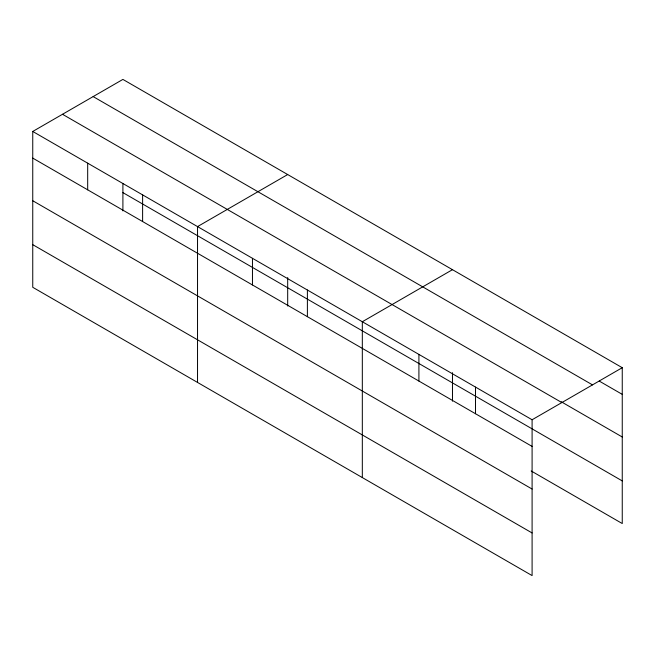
<?xml version="1.0" encoding="UTF-8"?>
<svg xmlns="http://www.w3.org/2000/svg" width="655" height="655" viewBox="0 0 655 655"><rect width="100%" height="100%" fill="white"/><g stroke="black" fill="none" stroke-linecap="round" stroke-linejoin="round"><path stroke-width="0.98" d="M532.097 489.039L532.097 419.757L32.75 131.458L32.75 287.299L532.097 575.589L532.097 489.039L32.75 200.741M531.172 470.961L622.25 523.542L622.25 367.701L122.903 79.411L32.75 131.458M287.684 174.549L197.532 226.597L197.532 382.43M452.474 269.68L362.321 321.736L362.321 477.569M532.097 419.757L622.25 367.701M599.26 381.087L622.25 394.359M93.149 96.588L592.497 384.878M561.237 401.761L622.25 436.991M62.503 114.281L561.851 402.579M122.903 192.619L622.25 480.909M32.75 158.109L532.097 446.407M32.75 244.667L532.097 532.957M475.505 387.08L475.505 413.731M452.474 372.679L452.474 401.163M418.913 354.404L418.913 381.063M307.392 290.018L307.392 316.676M287.684 277.54L287.684 306.024M252.462 258.307L252.462 284.958M142.61 194.879L142.61 221.537M122.903 183.425L122.903 210.885M87.68 163.169L87.68 189.827"/></g></svg>
